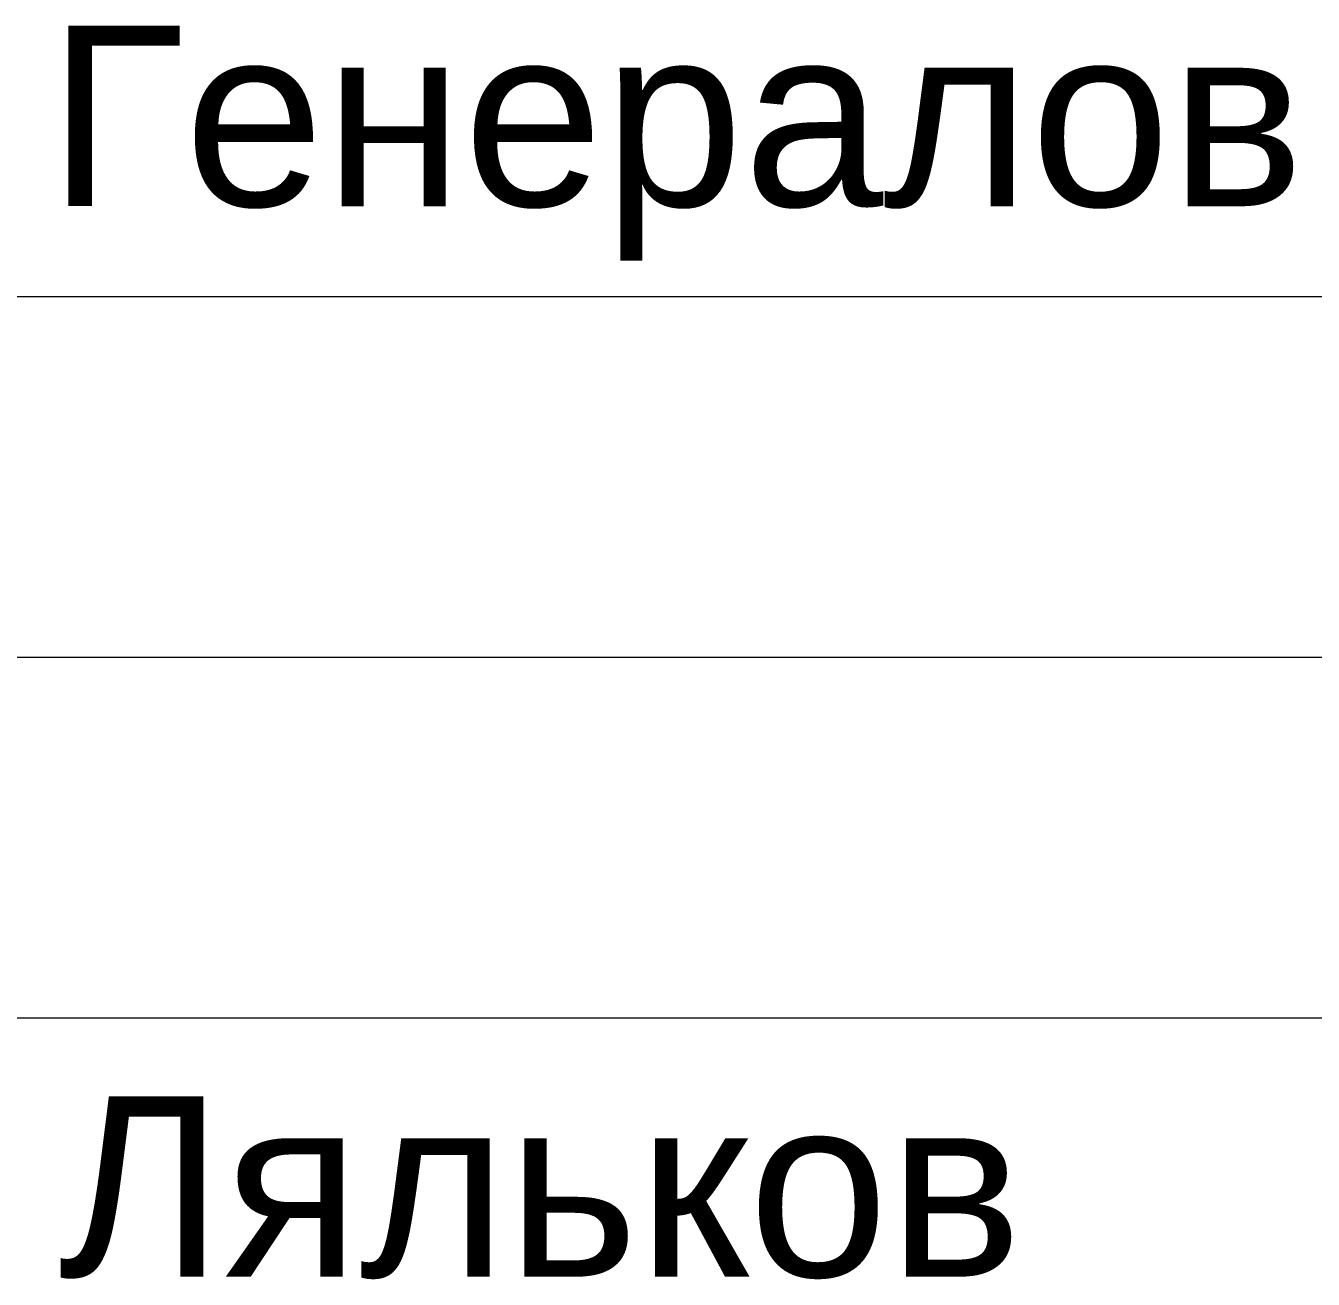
# Model space of a CAD drawing. Header units: metres. Extents: x 0 to 61.5, y -2.9 to 31.9.
# Drawn here: x 44.561 to 46.347, y 1.638 to 3.375 of the extents above; entities that cross this region are included whole.
import ezdxf
from ezdxf.enums import TextEntityAlignment as Align

# ---------------------------------------------------------------- set-up
doc = ezdxf.new("R2010")
doc.units = ezdxf.units.M
doc.header["$MEASUREMENT"] = 0
doc.layers.add('Level 63', color=7, linetype='Continuous', lineweight=0)
doc.styles.add('Style-Arial', font='arial.ttf')

msp = doc.modelspace()

# ---------------------------------------------------------------- linework, layer by layer
at = {"layer": 'Level 63', "color": 7, "linetype": 'Continuous', "lineweight": 0}
for p, q in [((42.4999691, 2.99999116), (48.9999691, 2.99999116)), ((42.4999691, 2.49999116), (48.9999691, 2.49999116)), ((42.4999691, 1.99999116), (48.9999691, 1.99999116))]:
    msp.add_line(p, q, dxfattribs=at)

# ---------------------------------------------------------------- texts
at = {"color": 7, "linetype": 'Continuous', "lineweight": 0, "style": 'Style-Arial'}
msp.add_text('Генералов', height=0.25, dxfattribs=at).set_placement((45.46292063, 3.37506549), align=Align.TOP_CENTER)
at = {"color": 7, "lineweight": 13, "style": 'Style-Arial'}
msp.add_text('Ляльков', height=0.25, dxfattribs=at).set_placement((44.60653648, 1.89125369), align=Align.TOP_LEFT)

doc.saveas('drawing.dxf')
